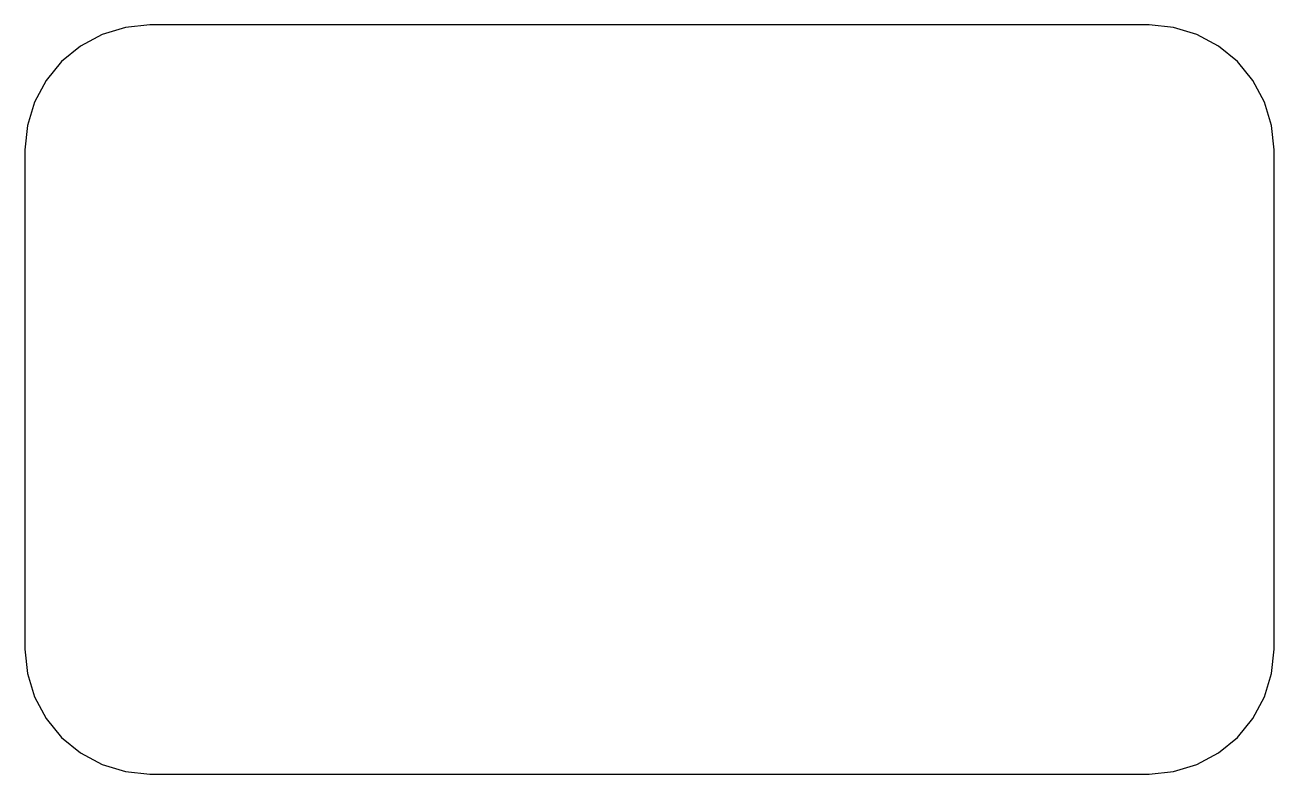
# Model space of a CAD drawing. Header units: millimetres. Extents: x -25 to 25, y -15 to 15.
import ezdxf

# ---------------------------------------------------------------- set-up
doc = ezdxf.new("R2010")
doc.units = ezdxf.units.MM

msp = doc.modelspace()

# ---------------------------------------------------------------- linework, layer by layer
msp.add_lwpolyline([(25, 10), (24.904, 10.975), (24.619, 11.913), (24.157, 12.778), (23.536, 13.536), (22.778, 14.157), (21.913, 14.619), (20.975, 14.904), (20, 15), (-20, 15), (-20.975, 14.904), (-21.913, 14.619), (-22.778, 14.157), (-23.536, 13.536), (-24.157, 12.778), (-24.619, 11.913), (-24.904, 10.975), (-25, 10), (-25, -10), (-24.904, -10.975), (-24.619, -11.913), (-24.157, -12.778), (-23.536, -13.536), (-22.778, -14.157), (-21.913, -14.619), (-20.975, -14.904), (-20, -15), (20, -15), (20.975, -14.904), (21.913, -14.619), (22.778, -14.157), (23.536, -13.536), (24.157, -12.778), (24.619, -11.913), (24.904, -10.975), (25, -10), (25, 10)], close=True)

doc.saveas('drawing.dxf')
